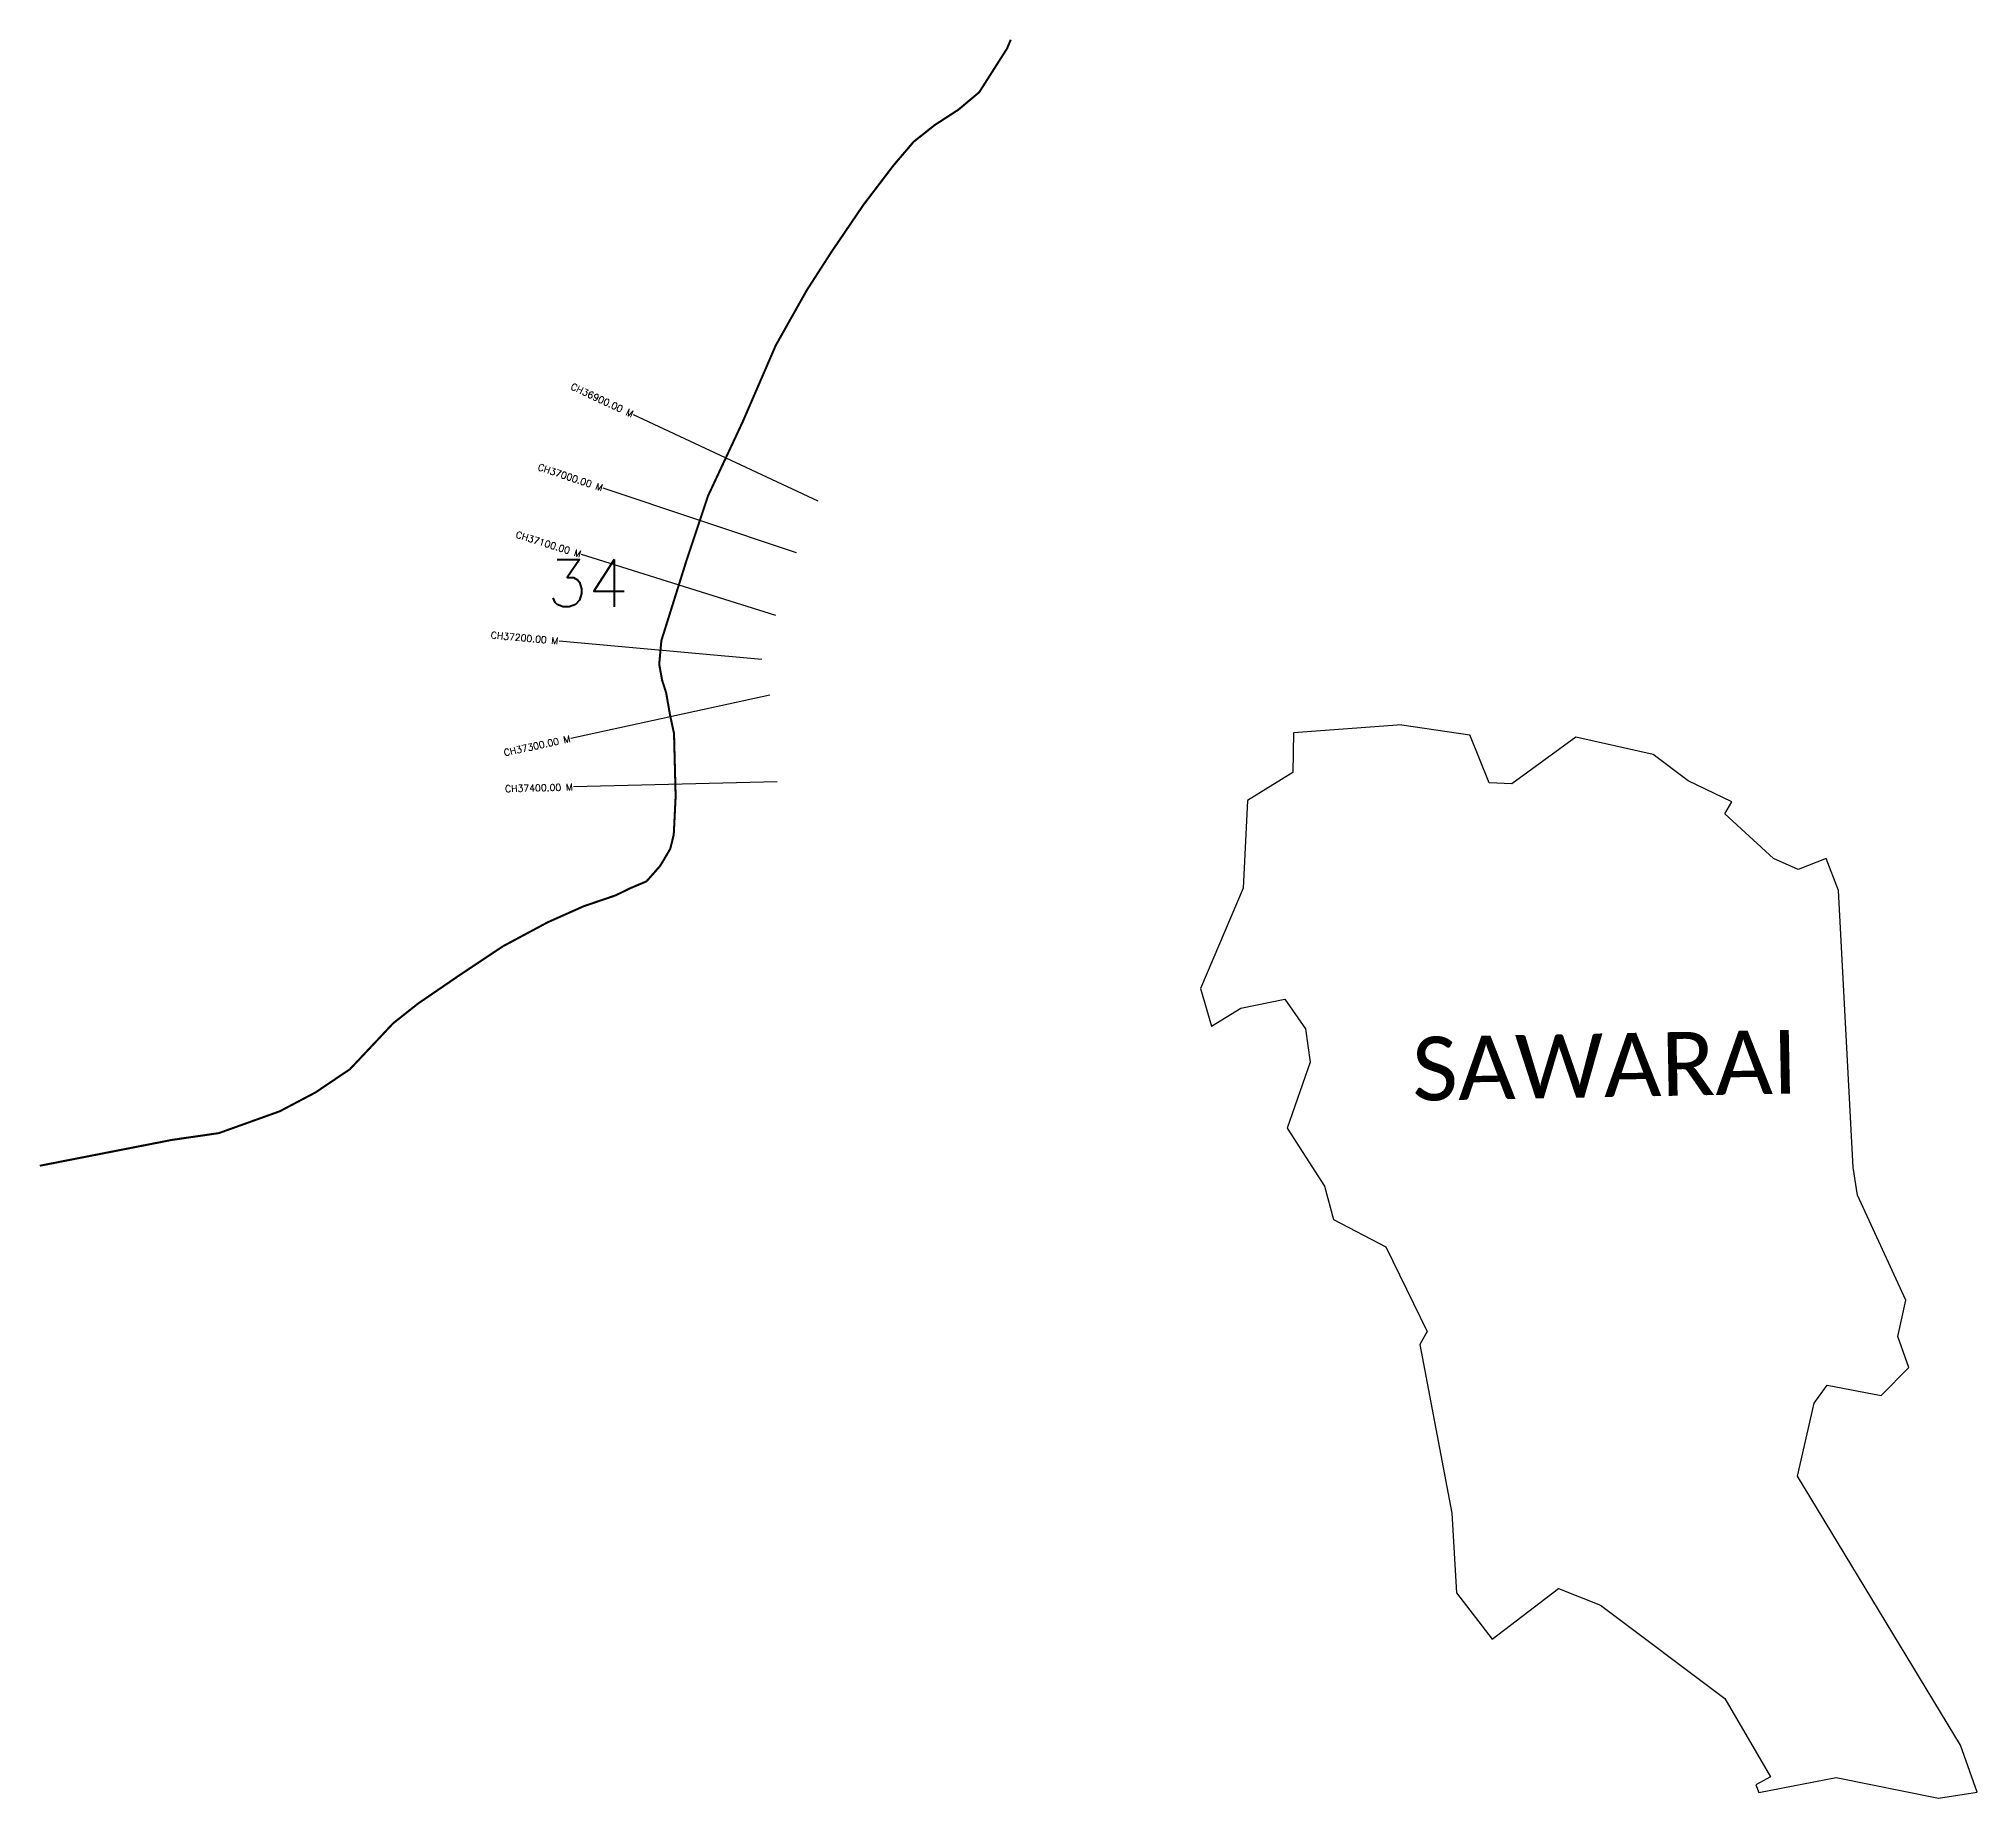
# Model space of a CAD drawing. Header units: metres. Extents: x 255412 to 258267, y 2195352 to 2197944.
import ezdxf
from ezdxf.enums import TextEntityAlignment as Align

# ---------------------------------------------------------------- set-up
doc = ezdxf.new("R2010")
doc.units = ezdxf.units.M
for name, color, linetype in [('CS', 134, 'Continuous'), ('CSMark', 6, 'Continuous'), ('NATURALLY PROTECTED', 3, 'Continuous'), ('village', 3, 'Continuous'), ('VILLAGE NAME', 250, 'Continuous')]:
    doc.layers.add(name, color=color, linetype=linetype)
doc.styles.get("Standard").update_dxf_attribs({"font": 'simplex.shx'})

msp = doc.modelspace()

# ---------------------------------------------------------------- linework, layer by layer
at = {"color": 6, "flags": 128}
msp.add_lwpolyline([(257419.3, 2196933.3), (257519.3, 2196918.6)], dxfattribs=at)
at = {"layer": 'CS'}
for p, q in [((256559.7, 2197263), (256287.9, 2197390.1)), ((256527.9, 2197186.8), (256243.3, 2197281.8)), ((256497.7, 2197094.4), (256211.4, 2197184.1)), ((256477.1, 2197029.7), (256178.3, 2197056.7)), ((256488.9, 2196976.9), (256195.7, 2196913.4)), ((256499.5, 2196849.6), (256199.6, 2196841.9))]:
    msp.add_line(p, q, dxfattribs=at)
at = {"layer": 'NATURALLY PROTECTED', "const_width": 3, "flags": 128}
msp.add_lwpolyline([(256843.4, 2197942.6), (256838.1, 2197929.9), (256797.1, 2197865.4), (256766.1, 2197839.4), (256731.8, 2197817.2), (256700.4, 2197792.3), (256670.7, 2197757.4), (256626.4, 2197699.2), (256579, 2197629.4), (256542.8, 2197573.1), (256497.4, 2197492.3), (256448.7, 2197379.7), (256397.8, 2197270.9), (256365.6, 2197174.3), (256332.7, 2197069.3), (256329, 2197057.7), (256325.8, 2197022.6), (256330, 2196999.3), (256336, 2196980.7), (256341.7, 2196948), (256347.6, 2196920.6), (256350, 2196828.1), (256347.2, 2196771.6), (256342, 2196750.6), (256327.3, 2196725.7), (256307.1, 2196702.8), (256283.5, 2196692.8), (256261.5, 2196682.1), (256214.8, 2196666.2), (256161.6, 2196642.5), (256095.4, 2196607), (256033.3, 2196565.6), (255970.2, 2196522.4), (255933.8, 2196493.5), (255913.2, 2196471.5), (255870.3, 2196426), (255819.6, 2196391.8), (255767.1, 2196364.1), (255677.4, 2196331.9), (255608.3, 2196321.9), (255413.6, 2196283.8)], dxfattribs=at)
at = {"layer": 'village', "color": 6}
msp.add_lwpolyline([(257419.3, 2196933.3), (257419.3, 2196933.3), (257419.3, 2196933.3), (257259.6, 2196921.4), (257259.6, 2196921.4), (257258.7, 2196863.2), (257258.7, 2196863.2), (257192.2, 2196821.9), (257192.2, 2196821.9), (257192.2, 2196821.9), (257185.7, 2196692.7), (257185.7, 2196692.7), (257185.7, 2196692.7), (257123, 2196545.1), (257139.2, 2196489.6), (257139.2, 2196489.6), (257182.1, 2196516.2), (257247.2, 2196529.4), (257277.6, 2196485.4), (257277.6, 2196485.4), (257284.2, 2196436.6), (257250.3, 2196339.4), (257250.3, 2196339.4), (257305.6, 2196253.9), (257305.6, 2196253.9), (257318.9, 2196204.6), (257395.7, 2196164.2), (257395.7, 2196164.2), (257456.6, 2196039.8), (257445.8, 2196020.5), (257445.8, 2196020.5), (257445.8, 2196020.5), (257445.8, 2196020.5), (257445.8, 2196020.5), (257445.8, 2196020.5), (257445.8, 2196020.5), (257445.8, 2196020.5), (257493.1, 2195772), (257499.7, 2195654.7), (257499.7, 2195654.7), (257499.7, 2195654.7), (257552.2, 2195586.5), (257552.2, 2195586.5), (257650.1, 2195660.8), (257712, 2195636.3), (257712, 2195636.3), (257712, 2195636.3), (257895.2, 2195498.8), (257962.3, 2195383.5), (257940.7, 2195372), (257945.2, 2195360.5), (258059.1, 2195382.4), (258059.1, 2195382.4), (258209.6, 2195352), (258266.7, 2195360.9), (258242.1, 2195430), (258242.1, 2195430), (258242.1, 2195430), (258242.1, 2195430), (258242.1, 2195430), (258001.9, 2195826.5), (258026.5, 2195934.2), (258045.9, 2195960.5), (258045.9, 2195960.5), (258125.4, 2195945.3), (258125.4, 2195945.3), (258125.4, 2195945.3), (258165.8, 2195986.8), (258149.9, 2196032.5), (258161.4, 2196085.7), (258161.4, 2196085.7), (258090.3, 2196240.5), (258090.3, 2196240.5), (258090.3, 2196240.5), (258090.3, 2196240.5), (258084.1, 2196281.4), (258062.6, 2196689.4), (258044.3, 2196736.7), (258044.3, 2196736.7), (258002.8, 2196720.3), (257966.5, 2196736.3), (257895.1, 2196802.1), (257905.2, 2196820.1), (257841.1, 2196850.9), (257789.3, 2196889.7), (257675.6, 2196915.1), (257675.6, 2196915.1), (257675.6, 2196915.1), (257581.5, 2196846.4), (257581.5, 2196846.4), (257581.5, 2196846.4), (257548, 2196847.7), (257519.3, 2196918.6)], dxfattribs=at)

# ---------------------------------------------------------------- texts
at = {"insert": (256160.4, 2197177.1), "char_height": 70, "attachment_point": 1}
msp.add_mtext_dynamic_manual_height_columns('34', width=95.172, gutter_width=1, heights=[0], dxfattribs=at)
at = {"layer": 'CSMark'}
for s, rotation, p in [('CH36900.00 M', 334.9415, (256287, 2197390.5)), ('CH37000.00 M', 341.5346, (256242.4, 2197282.1)), ('CH37100.00 M', 342.6024, (256210.5, 2197184.4)), ('CH37200.00 M', 354.838, (256177.3, 2197056.8)), ('CH37300.00 M', 12.2094, (256194.7, 2196913.2)), ('CH37400.00 M', 1.4832, (256198.6, 2196841.8))]:
    msp.add_text(s, height=10, rotation=rotation, dxfattribs=at).set_placement(p, align=Align.MIDDLE_RIGHT)
at = {"layer": 'VILLAGE NAME', "insert": (257433.6, 2196473.3), "char_height": 93.851, "attachment_point": 1, "rotation": 1.1028}
msp.add_mtext_dynamic_manual_height_columns('{\\fCalibri|b0|i0|c0|p34;SAWARAI}', width=627.348, gutter_width=469.3, heights=[0], dxfattribs=at)
msp.add_mtext_dynamic_manual_height_columns('{\\fCalibri|b0|i0|c0|p34;SAWARAI}', width=627.348, gutter_width=469.3, heights=[0], dxfattribs=at)

doc.saveas('drawing.dxf')
